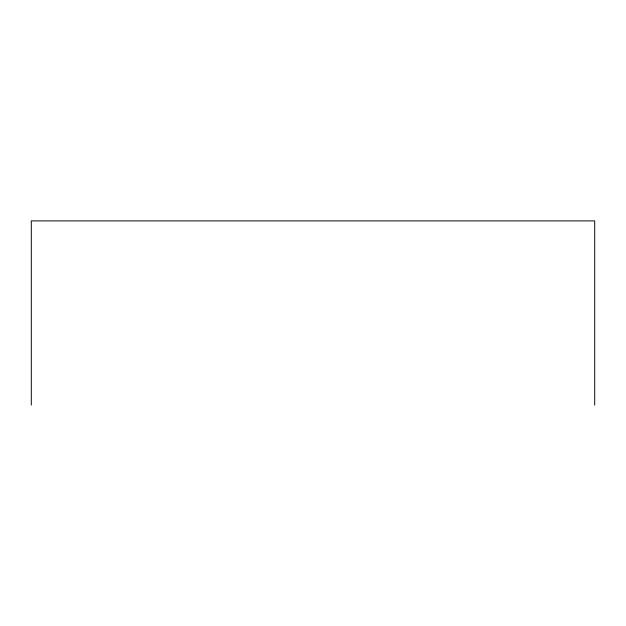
<?xml version="1.0" encoding="UTF-8"?>
<svg xmlns="http://www.w3.org/2000/svg" width="626" height="626" viewBox="0 0 626 626"><rect width="100%" height="100%" fill="white"/><g stroke="black" fill="none" stroke-linecap="round" stroke-linejoin="round"><path stroke-width="0.94" d="M594.7 405.108L594.7 220.892L31.3 220.892L31.3 405.108"/></g></svg>
